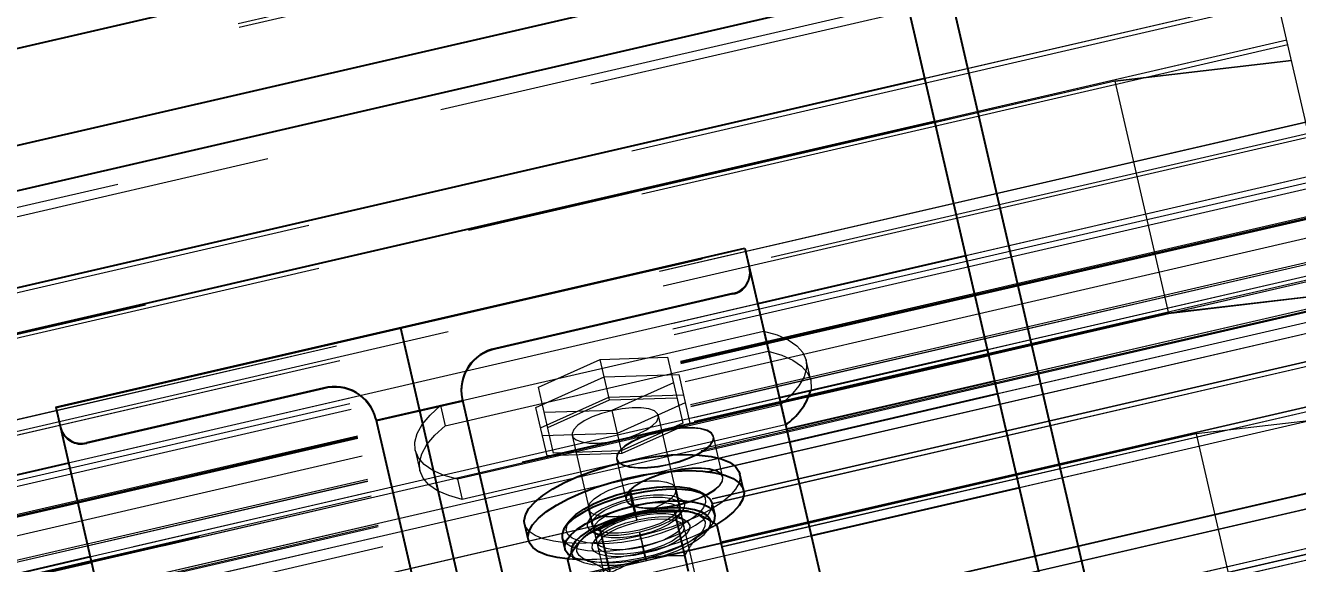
# Model space of a CAD drawing. Header units: millimetres. Extents: x 1293 to 41893, y 1011 to 26911.
# Drawn here: x 11891.5 to 12013.3, y 5493 to 5544.5 of the extents above; entities that cross this region are included whole.
import ezdxf

# ---------------------------------------------------------------- set-up
doc = ezdxf.new("R2010")
doc.units = ezdxf.units.MM
doc.header["$LTSCALE"] = 50
doc.linetypes.add('HIDDEN', pattern=[1.905, 1.27, -0.635])
doc.layers.add('CAPA_1', color=7, linetype='Continuous')
doc.styles.add('SLDTEXTSTYLE0', font='TXT', dxfattribs={"width": 0.75})
doc.dimstyles.new('SLDDIMSTYLE0', dxfattribs={"dimtxt": 100, "dimasz": 100, "dimexe": 0, "dimexo": 0.0625, "dimgap": 25, "dimtad": 2, "dimdec": 0, "dimlfac": 1.5, "dimrnd": 1e-09, "dimzin": 12, "dimdsep": 46, "dimtxsty": 'SLDTEXTSTYLE0', "dimsah": 1, "dimcen": 0.09, "dimadec": 0, "dimazin": 3, "dimtfac": 1, "dimtdec": 0, "dimtofl": 0, "dimtmove": 0, "dimatfit": 3, "dimfxl": 1, "dimfrac": 2, "dimtolj": 1, "dimtzin": 12, "dimarcsym": 0})
doc.dimstyles.new('SLDDIMSTYLE1', dxfattribs={"dimtxt": 100, "dimasz": 100, "dimexe": 0, "dimexo": 0.0625, "dimgap": 25, "dimtad": 2, "dimdec": 4, "dimlfac": 75, "dimzin": 12, "dimdsep": 46, "dimtxsty": 'SLDTEXTSTYLE0', "dimsah": 1, "dimcen": 0.09, "dimadec": 0, "dimazin": 3, "dimtfac": 1, "dimtdec": 0, "dimtofl": 0, "dimtmove": 0, "dimatfit": 3, "dimfxl": 1, "dimfrac": 2, "dimtolj": 1, "dimtzin": 12, "dimarcsym": 0})

# ---------------------------------------------------------------- blocks, each defined once
blk = doc.blocks.new('_D_3')
at = {"layer": 'CAPA_1', "transparency": 16777216}
blk.add_arc((9899.27, 4708.49), 5214.32, 0, 13, dxfattribs=at)
for points in [[(14979.94, 5881.46), (14986.48, 5780.49), (15016.52, 5787.13)], [(15113.58, 4708.49), (15128.01, 4808.64), (15097.24, 4808.34)]]:
    blk.add_solid(points, dxfattribs=at)
at = {"layer": 'CAPA_1', "transparency": 16777216, "insert": (15196.76, 5413.27), "char_height": 100, "attachment_point": 1, "rotation": 276.5, "style": 'SLDTEXTSTYLE0'}
blk.add_mtext('13°', dxfattribs=at)
blk = doc.blocks.new('_D_5')
at = {"layer": 'CAPA_1', "transparency": 16777216}
for p, q in [((11574.4, 7831.18), (17588.06, 7831.18)), ((17538.06, 7831.18), (17538.06, 4708.49)), ((16485.16, 4708.49), (17588.06, 4708.49))]:
    blk.add_line(p, q, dxfattribs=at)
for points in [[(17538.06, 7831.18), (17522.68, 7731.18), (17553.45, 7731.18)], [(17538.06, 4708.49), (17553.45, 4808.49), (17522.68, 4808.49)]]:
    blk.add_solid(points, dxfattribs=at)
at = {"layer": 'CAPA_1', "transparency": 16777216, "insert": (17409.15, 6122.06), "char_height": 100, "attachment_point": 1, "rotation": 90, "style": 'SLDTEXTSTYLE0'}
blk.add_mtext('4684', dxfattribs=at)

msp = doc.modelspace()

# ---------------------------------------------------------------- linework, layer by layer
at = {"color": 1, "linetype": 'HIDDEN', "lineweight": 18}
for p, q in [((16327.8123211, 6489.1646889), (11124.0071077, 5287.7715924)), ((11109.0187386, 5352.5451709), (13669.0136889, 5943.5665743)), ((12657.1684952, 5703.1216774), (11111.0164292, 5346.1643467)), ((12038.6105101, 5429.0074581), (12004.9315251, 5574.8871691)), ((12006.2981598, 5568.9676236), (11214.3301712, 5386.1274067)), ((11355.0211642, 5416.126116), (12004.6012074, 5566.0934856)), ((11355.104162, 5415.7666131), (12004.6842052, 5565.7339826)), ((12008.3369087, 5560.1368319), (11216.3689201, 5377.2966149)), ((12009.287593, 5556.018966), (11217.3196043, 5373.1787491)), ((11993.138929, 5550.6908802), (11234.1696065, 5375.4690056)), ((11993.1392495, 5550.6894916), (11234.1699271, 5375.467617)), ((12011.3263419, 5547.1881743), (11219.3583532, 5364.3479573)), ((12011.4279871, 5546.7479006), (11219.4599984, 5363.9076836)), ((12011.4283077, 5546.746512), (11219.460319, 5363.906295)), ((12011.3266625, 5547.1867857), (11977.619954, 5539.4049789)), ((12012.2770261, 5543.0703084), (11220.3090375, 5360.2300915)), ((12012.3786713, 5542.6300347), (11220.4106827, 5359.7898178)), ((12012.3789919, 5542.6286462), (11220.4110032, 5359.7884292)), ((12012.2773467, 5543.0689199), (11978.5706383, 5535.2871131)), ((11995.8008176, 5539.1609739), (12012.7229204, 5541.1389284)), ((12012.727888, 5541.1174113), (11995.8057852, 5539.1394568)), ((11995.8008176, 5539.1609739), (11236.8314951, 5363.9390993)), ((11995.8057852, 5539.1394568), (11236.8364627, 5363.9175822)), ((11995.8057852, 5539.1394568), (11995.8008176, 5539.1609739)), ((11995.8057852, 5539.1394568), (12000.9356124, 5516.9197338)), ((11220.4410265, 5350.9009234), (12021.8701485, 5535.9254151)), ((12014.0898757, 5535.2179943), (11222.121887, 5352.3777773)), ((12014.0948433, 5535.1964772), (11222.1268546, 5352.3562603)), ((12014.4174202, 5533.799243), (11222.4494316, 5350.959026)), ((12014.4177408, 5533.7978544), (11222.4497522, 5350.9576374)), ((12015.246785, 5530.2068697), (11223.2787963, 5347.3666528)), ((12015.3681045, 5529.6813771), (11223.4001158, 5346.8411602)), ((12015.3684251, 5529.6799886), (11223.4004364, 5346.8397716)), ((12015.2471055, 5530.2054812), (11981.5403971, 5522.4236744)), ((12015.4922949, 5529.1434495), (11223.5243062, 5346.3032325)), ((12015.4926154, 5529.1420609), (11223.5246268, 5346.301844)), ((12016.0809473, 5526.5937157), (11224.1129586, 5343.7534988)), ((12016.0812679, 5526.5923272), (11224.1132792, 5343.7521102)), ((12016.1053109, 5526.4881853), (11224.1373223, 5343.6479683)), ((12016.1056315, 5526.4867967), (11224.1376428, 5343.6465797)), ((12016.1286246, 5526.3872025), (11224.160636, 5343.5469856)), ((12016.1335922, 5526.3656855), (11224.1656036, 5343.5254685)), ((12016.5283785, 5524.6556781), (11224.5603899, 5341.8154611)), ((12016.5286991, 5524.6542895), (11224.5607105, 5341.8140725)), ((12017.0412972, 5522.4339835), (11225.0733085, 5339.5937665)), ((12017.0416177, 5522.4325949), (11225.0736291, 5339.5923779)), ((12017.0793088, 5522.2693367), (11225.1113202, 5339.4291197)), ((12017.0842765, 5522.2478196), (11225.1162878, 5339.4076027)), ((11894.4058321, 5507.855965), (11960.4031645, 5523.0926498)), ((12017.3231436, 5521.2131723), (11225.355155, 5338.3729553)), ((12017.4068534, 5520.8505854), (11225.4388647, 5338.0103684)), ((12017.407174, 5520.8491968), (11225.4391853, 5338.0089798)), ((12017.4465148, 5520.6787931), (11225.4785261, 5337.8385761)), ((12017.3234642, 5521.2117838), (11983.6167557, 5513.4299769)), ((12017.4468354, 5520.6774045), (11983.7401269, 5512.8955977)), ((11959.2389808, 5518.7408838), (11936.549098, 5513.5025116)), ((12017.8527476, 5518.9192053), (12000.9306448, 5516.9412508)), ((12000.9356124, 5516.9197338), (12017.8577152, 5518.8976882)), ((12018.0184071, 5518.2016553), (11226.0504185, 5335.3614383)), ((12018.0595308, 5518.0235288), (11226.0915422, 5335.1833119)), ((12018.0598514, 5518.0221403), (11226.0918627, 5335.1819233)), ((12018.0838945, 5517.9179984), (11226.1159058, 5335.0777814)), ((12018.084215, 5517.9166098), (11226.1162264, 5335.0763928)), ((11961.6194011, 5517.8245501), (11895.6220687, 5502.5878653)), ((12018.0187277, 5518.2002667), (11984.3120192, 5510.4184599)), ((12018.3002536, 5516.9808441), (11226.3322649, 5334.1406271)), ((12018.5313257, 5515.9799607), (11226.5633371, 5333.1397437)), ((12018.5316463, 5515.9785721), (11226.5636576, 5333.1383551)), ((12000.9306448, 5516.9412508), (11241.9613224, 5341.7193762)), ((12000.9356124, 5516.9197338), (11241.96629, 5341.6978592)), ((12018.3005741, 5516.9794556), (11984.5938657, 5509.1976487)), ((11931.2408402, 5508.0815139), (11962.1770897, 5515.2237099)), ((11962.1770897, 5515.2237099), (11962.624521, 5513.2856722)), ((12019.1180578, 5513.4385449), (11951.6412829, 5497.860304)), ((12019.1230254, 5513.4170279), (11951.792801, 5497.8726208)), ((12019.219703, 5512.9982713), (11227.2517143, 5330.1580543)), ((12019.2246706, 5512.9767542), (11227.2566819, 5330.1365372)), ((11931.6882714, 5506.1434762), (11962.624521, 5513.2856722)), ((11940.6064747, 5509.8570381), (11946.5116573, 5512.5072452)), ((11946.5116573, 5512.5072452), (11952.9809745, 5512.7139165)), ((11947.4065198, 5508.6311698), (11946.5116573, 5512.5072452)), ((11952.9809745, 5512.7139165), (11954.4399718, 5506.3943053)), ((11966.6866795, 5510.5085688), (11966.2392482, 5512.4466065)), ((11946.8998618, 5510.8257467), (11954.0483725, 5511.0541158)), ((11954.0483725, 5511.0541158), (11955.1191652, 5506.4160031)), ((11940.3747126, 5507.8973027), (11946.8998618, 5510.8257467)), ((11942.0654719, 5503.5374269), (11940.6064747, 5509.8570381)), ((11953.5451092, 5510.2703807), (11947.6399267, 5507.6201736)), ((12020.1703872, 5508.8804054), (11228.2023985, 5326.0401885)), ((12020.1753548, 5508.8588883), (11228.2073661, 5326.0186714)), ((11920.0497649, 5509.6933404), (11897.359882, 5504.4549682)), ((11963.6957598, 5508.8308526), (11897.6984274, 5493.5941679)), ((11966.5044291, 5508.9164233), (11897.8217985, 5493.0597887)), ((11933.3614782, 5508.4907014), (11925.1118116, 5506.5861158)), ((11940.8221438, 5505.959265), (11947.3472931, 5508.887709)), ((11941.5013372, 5505.9809627), (11947.4065198, 5508.6311698)), ((11947.3472931, 5508.887709), (11954.4958037, 5509.1160781)), ((11947.4065198, 5508.6311698), (11953.8758371, 5508.8378411)), ((12020.068742, 5509.3206791), (11951.8349241, 5493.567661)), ((12020.0737096, 5509.299162), (11951.9846005, 5493.5795526)), ((12020.3766122, 5507.9871467), (11228.4086236, 5325.1469297)), ((11931.2408402, 5508.0815139), (11931.6882714, 5506.1434762)), ((11963.8056063, 5508.1698295), (11932.8693568, 5501.0276335)), ((11941.4455053, 5503.2591899), (11940.3747126, 5507.8973027)), ((11947.6399267, 5507.6201736), (11941.1706094, 5507.4135023)), ((11947.6399267, 5507.6201736), (11948.5940159, 5503.487559)), ((11954.6717339, 5508.3540408), (11948.1465847, 5505.4255967)), ((11963.8056063, 5508.1698295), (11964.2530376, 5506.2317918)), ((12020.3769328, 5507.9857581), (11986.6702244, 5500.2039513)), ((12003.5925334, 5505.4113446), (12020.5146362, 5507.3892991)), ((12020.5242509, 5507.3476535), (12003.6021481, 5505.369699)), ((11964.2530376, 5506.2317918), (11933.316788, 5499.0895959)), ((11954.4399718, 5506.3943053), (11948.5347892, 5503.7440982)), ((11955.1191652, 5506.4160031), (11948.5940159, 5503.487559)), ((11956.1203539, 5489.7063164), (11952.0954878, 5507.1399268)), ((12003.6021481, 5505.369699), (11244.6328256, 5330.1478244)), ((11964.3910233, 5505.8193356), (11898.3936909, 5490.5826508)), ((11948.1465847, 5505.4255967), (11940.998074, 5505.1972276)), ((11943.8458212, 5505.2353412), (11947.8706873, 5487.8017308)), ((12003.5925334, 5505.4113446), (11952.531677, 5493.623017)), ((11958.2830222, 5501.2136823), (11957.3755833, 5505.1442316)), ((12003.6021481, 5505.369699), (12003.5925334, 5505.4113446)), ((12003.6021481, 5505.369699), (12008.7319754, 5483.1499759)), ((11964.6728697, 5504.5985244), (11898.6755373, 5489.3618397)), ((11928.8071982, 5503.8047369), (11929.2546295, 5501.8666992)), ((11948.5347892, 5503.7440982), (11942.0654719, 5503.5374269)), ((11948.5940159, 5503.487559), (11941.4455053, 5503.2591899)), ((11948.0947085, 5503.0015728), (11948.989571, 5499.1254974)), ((12021.8815916, 5501.468365), (11229.9136029, 5318.628148)), ((12021.8912062, 5501.4267194), (11229.9232175, 5318.5865024)), ((12022.2091361, 5500.0496137), (11230.2411475, 5317.2093967)), ((12022.2141037, 5500.0280966), (11230.2461151, 5317.1878796)), ((11932.8693568, 5501.0276335), (11933.316788, 5499.0895959)), ((11954.1607743, 5498.5705662), (11953.8028293, 5500.1209964)), ((11948.989571, 5499.1254974), (11949.0021473, 5499.0710235)), ((11945.3881694, 5498.1783191), (11945.7461144, 5496.6278889)), ((11950.0237021, 5497.1270196), (11949.8962566, 5497.6263207)), ((11949.9118651, 5497.6299614), (11949.9566158, 5497.4361247)), ((11950.0604893, 5497.1355648), (11949.944597, 5497.6375496)), ((11954.0574455, 5497.4912012), (11954.4406451, 5498.0223975)), ((11954.4754853, 5496.9815761), (11954.2231341, 5498.0746293)), ((12023.0385008, 5496.4572404), (11231.0705122, 5313.6170235)), ((11948.4130219, 5497.1150012), (11689.8605254, 5437.423454)), ((11948.3008868, 5497.0664488), (11690.0120436, 5437.4357708)), ((11939.2834162, 5496.7689258), (11939.2887876, 5496.7456595)), ((11950.0237021, 5497.1270196), (11949.9566158, 5497.4361247)), ((11954.6480861, 5497.1238722), (11954.0708074, 5497.4333246)), ((11956.8256536, 5496.1403501), (11957.2088532, 5496.6715464)), ((12023.0434684, 5496.4357233), (11989.33676, 5488.6539165)), ((12023.1598204, 5495.9317478), (11231.1918317, 5313.0915308)), ((12023.2840107, 5495.3938202), (11231.3160221, 5312.5536032)), ((12023.2889783, 5495.3723031), (11231.3209897, 5312.5320861)), ((12023.164788, 5495.9102307), (11737.2338964, 5429.897883)), ((11966.7492284, 5495.604827), (11900.751896, 5480.3681423)), ((11945.2601389, 5495.6909595), (11945.2570996, 5495.6887645)), ((11945.4103991, 5495.7637065), (11945.2783449, 5495.6602548)), ((11945.7348695, 5496.0125109), (11946.3121482, 5495.7030584)), ((11945.9074702, 5496.154807), (11946.1598214, 5495.0617538)), ((11946.32551, 5495.6451819), (11945.9423104, 5495.1139856)), ((11950.4269853, 5495.308785), (11950.2856561, 5495.9923722)), ((11950.3608621, 5495.6851416), (11950.2856561, 5495.9923722)), ((11950.9555221, 5493.2587521), (11950.3224662, 5496.0008183)), ((11950.3608621, 5495.6851416), (11950.6132133, 5494.5920884)), ((11950.4269853, 5495.308785), (11950.5754949, 5494.6469968)), ((11950.8278461, 5493.5539435), (11950.5754949, 5494.6469968)), ((11950.7617229, 5493.9303001), (11950.6132133, 5494.5920884)), ((11950.7617229, 5493.9303001), (11950.9030522, 5493.2467129)), ((11951.1322255, 5493.4054303), (11690.0541667, 5433.1308111)), ((11949.8745113, 5493.0924001), (11690.2038431, 5433.1427026)), ((11943.8389947, 5493.5848713), (11944.4162734, 5493.2754189)), ((11950.8278461, 5493.5539435), (11950.9030522, 5493.2467129))]:
    msp.add_line(p, q, dxfattribs=at)
at = {"color": 7, "linetype": 'Continuous', "lineweight": 25}
for p, q in [((12059.4303991, 5203.8639184), (11945.4551982, 5697.5447513)), ((12055.3055658, 5202.9116256), (11941.330365, 5696.5924585)), ((11972.5917719, 5561.1844283), (11675.3796435, 5492.5676018)), ((11974.6305209, 5552.3536365), (11675.3716269, 5483.264277)), ((11975.5812051, 5548.2357707), (11675.3678887, 5478.9260654)), ((11977.619954, 5539.4049789), (11681.9974515, 5471.1551465)), ((11978.5706383, 5535.2871131), (11685.7100791, 5467.6749255)), ((11894.3910641, 5507.9199324), (11960.3883964, 5523.1566171)), ((11960.3883964, 5523.1566171), (11984.4307998, 5419.0175272)), ((11981.5403971, 5522.4236744), (11961.6194011, 5517.8245501)), ((11959.2241422, 5518.8051571), (11936.5342593, 5513.5667849)), ((11927.3897303, 5515.5382747), (11944.1483444, 5442.9487419)), ((11983.6167557, 5513.4299769), (11963.6957598, 5508.8308526)), ((11983.7401269, 5512.8955977), (11966.5044291, 5508.9164233)), ((11920.0349262, 5509.7576137), (11897.3450433, 5504.5192415)), ((11984.3120192, 5510.4184599), (11964.3910233, 5505.8193356)), ((11933.3465655, 5508.5552951), (11925.096899, 5506.6507095)), ((11933.3042886, 5508.7384167), (11956.1089727, 5409.9604774)), ((11984.5938657, 5509.1976487), (11964.6728697, 5504.5985244)), ((11894.3910641, 5507.9199324), (11918.4334674, 5403.7808424)), ((11925.054622, 5506.8338311), (11947.8593062, 5408.0558918)), ((11895.6220687, 5502.5878653), (11738.8784043, 5466.400739)), ((11960.2655275, 5499.9799596), (11959.9075825, 5501.5303897)), ((11986.6702244, 5500.2039513), (11966.7492284, 5495.604827)), ((11949.3749962, 5499.8654504), (11949.4420825, 5499.5563453)), ((11949.3749962, 5499.8654504), (11949.5476352, 5499.1890917)), ((11949.9035003, 5497.8155588), (11949.4274335, 5499.8776309)), ((11949.6944337, 5498.463292), (11949.4420825, 5499.5563453)), ((11949.7042646, 5498.529178), (11949.5476352, 5499.1890917)), ((11956.5439608, 5499.5515118), (11955.9666821, 5499.8609642)), ((11957.4948633, 5497.6786544), (11957.2425121, 5498.7717076)), ((11949.6944337, 5498.463292), (11949.8510631, 5497.8033783)), ((11949.7042646, 5498.529178), (11949.9118651, 5497.6299614)), ((11949.8962566, 5497.6263207), (11949.8510631, 5497.8033783)), ((11949.944597, 5497.6375496), (11949.9035003, 5497.8155588)), ((11953.6390534, 5497.9337099), (11954.9537084, 5492.2393136)), ((11955.0119829, 5497.9408567), (11954.8909263, 5497.9618499)), ((11939.2887876, 5496.7456595), (11939.6413612, 5495.2184956)), ((11943.557302, 5496.996033), (11943.1741023, 5496.4648367)), ((11957.6993603, 5496.6423294), (11959.014094, 5490.9475919)), ((11942.8880923, 5495.4577287), (11943.1404435, 5494.3646754)), ((11945.3567018, 5495.7607007), (11945.2601389, 5495.6909595)), ((11946.4942134, 5496.2841936), (11947.8088684, 5490.5897973)), ((11897.6984274, 5493.5941679), (11740.954763, 5457.4070416)), ((11897.8217985, 5493.0597887), (11741.0781341, 5456.8726624)), ((11943.4109378, 5493.3435871), (11944.7256715, 5487.6488497))]:
    msp.add_line(p, q, dxfattribs=at)
at = {"color": 1, "linetype": 'HIDDEN', "lineweight": 18, "flags": 128}
for points in [[(11962.1770897, 5515.2237099), (11963.4706804, 5514.8479519), (11964.5377456, 5514.3746604), (11965.3624099, 5513.8108769), (11965.9324042, 5513.1649891), (11966.2392482, 5512.4466065), (11966.2783769, 5511.666417), (11966.0492079, 5510.8360279), (11965.555151, 5509.9677936), (11964.8035564, 5509.0746314), (11963.8056063, 5508.1698295)], [(11962.624521, 5513.2856722), (11963.9181116, 5512.9099142), (11964.9851769, 5512.4366227), (11965.8098412, 5511.8728392), (11966.3798355, 5511.2269514), (11966.6866795, 5510.5085688), (11966.7258081, 5509.7283793), (11966.6931755, 5509.5228606)], [(11932.8693568, 5501.0276335), (11931.5757661, 5501.4033915), (11930.5087009, 5501.876683), (11929.6840365, 5502.4404666), (11929.1140423, 5503.0863543), (11928.8071982, 5503.8047369), (11928.7680696, 5504.5849264), (11928.9972385, 5505.4153155), (11929.4912955, 5506.2835498), (11930.24289, 5507.176712), (11931.2408402, 5508.0815139)], [(11948.2963578, 5504.7768579), (11949.2740307, 5505.0457511), (11950.1759561, 5505.3810064), (11950.9497173, 5505.7631399), (11951.5503463, 5506.1699435), (11951.9429366, 5506.5777752), (11952.1046723, 5506.9629333), (11952.0261539, 5507.3030338), (11951.7119446, 5507.5783113), (11951.1803052, 5507.7727678), (11950.4621325, 5507.875102), (11949.5991641, 5507.8793667), (11948.6415527, 5507.7853141), (11947.6449512, 5507.5984101), (11946.6672783, 5507.3295169), (11945.7653529, 5506.9942617), (11944.9915917, 5506.6121281), (11944.3909627, 5506.2053246), (11943.9983724, 5505.7974929), (11943.8366367, 5505.4123348), (11943.9151551, 5505.0722342), (11944.2293644, 5504.7969567), (11944.7610038, 5504.6025003), (11945.4791765, 5504.500166), (11946.3421449, 5504.4959013), (11947.2997563, 5504.5899539), (11948.2963578, 5504.7768579)], [(11933.316788, 5499.0895959), (11932.0231974, 5499.4653538), (11930.9561321, 5499.9386453), (11930.1314678, 5500.5024289), (11929.5614735, 5501.1483166), (11929.2546295, 5501.8666992), (11929.2155009, 5502.6468887), (11929.4446698, 5503.4772778), (11929.9387268, 5504.3455121), (11930.6903213, 5505.2386743), (11931.6882714, 5506.1434762)], [(11957.3755833, 5505.1442316), (11957.1777026, 5505.4705393), (11956.7570535, 5505.7267635), (11956.1347292, 5505.9000563), (11955.3419356, 5505.9817279), (11954.4184266, 5505.9676831), (11953.410511, 5505.858626), (11952.3687297, 5505.6600253), (11951.345322, 5505.3818396), (11950.391606, 5505.0380183), (11949.5554048, 5504.645802), (11948.8786491, 5504.2248582), (11948.3952742, 5503.7962947), (11948.1295187, 5503.3816014), (11948.0947085, 5503.0015728), (11948.2925892, 5502.6752652), (11948.7132383, 5502.4190409), (11949.3355626, 5502.2457481), (11950.1283562, 5502.1640765), (11951.0518652, 5502.1781213), (11952.0597809, 5502.2871784), (11953.1015621, 5502.4857791), (11954.1249698, 5502.7639648), (11955.0786859, 5503.1077861), (11955.9148871, 5503.5000024), (11956.5916428, 5503.9209462), (11957.0750176, 5504.3495097), (11957.3407732, 5504.764203), (11957.3755833, 5505.1442316)], [(11957.388089, 5505.0900637), (11957.1902569, 5505.4161608), (11956.7696539, 5505.6721851), (11956.147371, 5505.8452985), (11955.354612, 5505.9268204), (11954.4311291, 5505.9126628), (11953.4232296, 5505.8035358), (11952.3814537, 5505.6049113), (11951.3580406, 5505.3267494), (11950.4043084, 5504.982998), (11949.5680812, 5504.5908945), (11948.8912909, 5504.1701004), (11948.4078746, 5503.7417163), (11948.1420729, 5503.3272229), (11948.1072141, 5502.9474049), (11948.3050463, 5502.6213077), (11948.7256492, 5502.3652834), (11949.3479321, 5502.19217), (11950.1406911, 5502.1106481), (11951.0641741, 5502.1248057), (11952.0720736, 5502.2339328), (11953.1138494, 5502.4325572), (11954.1372625, 5502.7107192), (11955.0909948, 5503.0544705), (11955.927222, 5503.4465741), (11956.6040123, 5503.8673681), (11957.0874285, 5504.2957523), (11957.3532302, 5504.7102456), (11957.388089, 5505.0900637)], [(11958.2704459, 5501.2681562), (11958.0725651, 5501.5944639), (11957.651916, 5501.8506881), (11957.0295917, 5502.0239809), (11956.2367981, 5502.1056526), (11955.3132892, 5502.0916077), (11954.3053735, 5501.9825506), (11953.2635922, 5501.7839499), (11952.2401845, 5501.5057642), (11951.2864685, 5501.1619429), (11950.4502673, 5500.7697267), (11949.7735116, 5500.3487828), (11949.2901367, 5499.9202193), (11949.0243812, 5499.505526), (11948.989571, 5499.1254974), (11949.1874517, 5498.7991898), (11949.6081008, 5498.5429655), (11950.2304251, 5498.3696727), (11951.0232188, 5498.2880011), (11951.9467277, 5498.3020459), (11952.9546434, 5498.411103), (11953.9964247, 5498.6097037), (11955.0198323, 5498.8878895), (11955.9735484, 5499.2317107), (11956.8097496, 5499.623927), (11957.4865053, 5500.0448708), (11957.9698801, 5500.4734344), (11958.2356357, 5500.8881276), (11958.2704459, 5501.2681562)], [(11958.2830222, 5501.2136823), (11958.08519, 5501.5397795), (11957.6645871, 5501.7958038), (11957.0423042, 5501.9689172), (11956.2495451, 5502.050439), (11955.3260622, 5502.0362815), (11954.3181627, 5501.9271544), (11953.2763869, 5501.72853), (11952.2529738, 5501.450368), (11951.2992415, 5501.1066167), (11950.4630143, 5500.7145131), (11949.786224, 5500.2937191), (11949.3028078, 5499.8653349), (11949.0370061, 5499.4508416), (11949.0021473, 5499.0710235), (11949.1999794, 5498.7449264), (11949.6205823, 5498.4889021), (11950.2428653, 5498.3157886), (11951.0356243, 5498.2342668), (11951.9591072, 5498.2484244), (11952.9670067, 5498.3575514), (11954.0087825, 5498.5561759), (11955.0321957, 5498.8343378), (11955.9859279, 5499.1780892), (11956.8221551, 5499.5701927), (11957.4989454, 5499.9909867), (11957.9823617, 5500.4193709), (11958.2481634, 5500.8338643), (11958.2830222, 5501.2136823)], [(11959.9075825, 5501.5303897), (11959.9395974, 5501.2601642), (11959.8302266, 5500.6858818), (11959.4922288, 5500.0772827), (11958.9331545, 5499.4479621), (11958.1654924, 5498.8119777), (11957.2063908, 5498.1835367), (11956.0772744, 5497.5766771), (11954.8033659, 5497.0049554), (11953.4131223, 5496.4811427), (11951.9375993, 5496.0169403), (11950.4097576, 5495.6227176)], [(11949.9277167, 5497.7106662), (11948.9111831, 5497.5200241), (11947.9344195, 5497.4240904), (11947.0541918, 5497.4284404), (11946.3216557, 5497.5328213), (11945.7793834, 5497.7311669), (11945.45889, 5498.01195), (11945.3788012, 5498.3588525), (11945.5437716, 5498.7517138), (11945.9442137, 5499.1677021), (11946.5568552, 5499.5826418), (11947.3460917, 5499.9724179), (11948.2660556, 5500.3143783), (11949.263282, 5500.5886493), (11950.2798155, 5500.7792914), (11951.2565792, 5500.8752251), (11952.1368069, 5500.8708751), (11952.869343, 5500.7664942), (11953.4116153, 5500.5681486), (11953.7321087, 5500.2873655), (11953.8121975, 5499.940463), (11953.6472271, 5499.5476017), (11953.246785, 5499.1316134), (11952.6341434, 5498.7166737), (11951.8449069, 5498.3268976), (11950.9249431, 5497.9849372), (11949.9277167, 5497.7106662)], [(11942.8880923, 5495.4577287), (11942.9260625, 5495.3353862), (11943.2063465, 5494.9416873), (11943.7065322, 5494.6176571), (11944.4105835, 5494.3736839), (11945.2959281, 5494.2175897), (11946.3341813, 5494.154379), (11947.4920563, 5494.1860784), (11948.7324308, 5494.3116715), (11950.015538, 5494.5271317), (11951.3002406, 5494.8255514), (11952.5453504, 5495.197363), (11953.7109486, 5495.630646), (11954.7596654, 5496.1115091), (11955.6578784, 5496.6245356), (11956.3767905, 5497.1532777), (11956.8933528, 5497.6807835), (11957.1910043, 5498.190141), (11957.260202, 5498.6650198), (11957.2425121, 5498.7717076)], [(11955.9666821, 5499.8609642), (11956.2997722, 5499.6340717), (11956.5808561, 5499.2480508), (11956.6230061, 5498.802586), (11956.4247028, 5498.3137373), (11955.9930955, 5497.7991288), (11955.3437445, 5497.2773134), (11954.5000606, 5496.7671037), (11953.4924605, 5496.2868941), (11952.3572706, 5495.8539972), (11951.135417, 5495.4840199), (11949.8709506, 5495.1903009), (11948.6094583, 5494.9834293), (11947.3964198, 5494.8708634), (11946.2755681, 5494.8566614), (11945.2873124, 5494.9413353), (11944.4672818, 5495.1218325), (11943.8450401, 5495.3916456), (11943.4430208, 5495.7410473), (11943.2757176, 5496.1574407), (11943.349162, 5496.6258139), (11943.557302, 5496.996033)], [(11949.5476352, 5499.1890917), (11948.5198063, 5498.9067475), (11947.5636866, 5498.5590024), (11946.7271005, 5498.1632502), (11946.0518932, 5497.7392861), (11945.5718379, 5497.3083164), (11945.3109467, 5496.8918978), (11945.282269, 5496.5108592), (11945.4872393, 5496.1842598), (11945.9156052, 5495.9284359), (11946.5459401, 5495.7561834), (11947.3467153, 5495.6761183), (11948.2778768, 5495.6922455), (11949.2928486, 5495.8037581), (11950.3408628, 5496.0050786), (11951.3694988, 5496.2861369), (11952.3273049, 5496.6328748), (11953.1663727, 5497.0279489), (11953.8447327, 5497.4515977), (11954.328454, 5497.8826309), (11954.5933412, 5498.2994886), (11954.626145, 5498.6813197), (11954.4252245, 5499.0090257), (11954.0006295, 5499.2662148), (11953.3735981, 5499.4400226), (11952.5754936, 5499.5217556), (11951.6462365, 5499.5073255), (11950.6323076, 5499.397454), (11949.5844225, 5499.1976369)], [(11950.2856617, 5496.160236), (11949.2691281, 5495.9695939), (11948.2923645, 5495.8736602), (11947.4121368, 5495.8780103), (11946.6796007, 5495.9823912), (11946.1373284, 5496.1807367), (11945.816835, 5496.4615198), (11945.7367462, 5496.8084224), (11945.9017166, 5497.2012836), (11946.3021587, 5497.6172719), (11946.9148002, 5498.0322116), (11947.7040367, 5498.4219878), (11948.6240006, 5498.7639481), (11949.621227, 5499.0382192), (11950.6377606, 5499.2288613), (11951.6145242, 5499.3247949), (11952.4947519, 5499.3204449), (11953.227288, 5499.216064), (11953.7695603, 5499.0177185), (11954.0900537, 5498.7369354), (11954.1701425, 5498.3900328), (11954.0051721, 5497.9971716), (11953.60473, 5497.5811832), (11952.9920884, 5497.1662436), (11952.2028519, 5496.7764674), (11951.2828881, 5496.434507), (11950.2856617, 5496.160236)], [(11949.7369932, 5498.5367804), (11950.7403212, 5498.7250004), (11951.7045172, 5498.8198699), (11952.5736855, 5498.8158892), (11953.2974391, 5498.713289), (11953.8338209, 5498.5180173), (11954.1517359, 5498.2413942), (11954.2327543, 5497.8994561), (11954.0721792, 5497.5120255), (11953.6793194, 5497.1015624), (11953.0769496, 5496.6918619), (11952.2999901, 5496.3066751), (11951.3934824, 5495.9683317), (11950.4099781, 5495.6964461), (11949.4064924, 5495.5067799), (11948.4411989, 5495.4103282), (11947.5700571, 5495.4126826), (11946.8435684, 5495.5137065), (11946.3038484, 5495.7075435), (11945.9821856, 5495.9829565), (11945.8972271, 5496.3239795), (11946.0538983, 5496.7108427), (11946.4431165, 5497.1211192), (11947.0423182, 5497.5310247), (11947.8167669, 5497.9167962), (11948.7215666, 5498.25607), (11949.7042646, 5498.529178)], [(11949.9566158, 5497.4361247), (11948.9739178, 5497.1630168), (11948.0691181, 5496.8237429), (11947.2946695, 5496.4379714), (11946.6954677, 5496.028066), (11946.3062495, 5495.6177895), (11946.1495784, 5495.2309262), (11946.2345368, 5494.8899033), (11946.5561997, 5494.6144903), (11947.0959196, 5494.4206533), (11947.8224083, 5494.3196293), (11948.6935501, 5494.3172749), (11949.6588436, 5494.4137266), (11950.6623293, 5494.6033929), (11951.6458336, 5494.8752785), (11952.5523414, 5495.2136218), (11953.3293009, 5495.5988087), (11953.9316706, 5496.0085091), (11954.3245304, 5496.4189722), (11954.4851055, 5496.8064028), (11954.4040871, 5497.148341), (11954.0861721, 5497.424964), (11953.5497903, 5497.6202357), (11952.8260368, 5497.7228359), (11951.9568685, 5497.7268166), (11950.9926724, 5497.6319471), (11949.9893444, 5497.4437272)], [(11954.8909263, 5497.9618499), (11955.2662798, 5497.8829247), (11955.9176174, 5497.6508126), (11956.3580502, 5497.3374737), (11956.5706526, 5496.9549497), (11956.5472544, 5496.5179406), (11956.2887547, 5496.0432405), (11955.8050876, 5495.5490919), (11955.11484, 5495.0544845), (11954.244538, 5494.5784259), (11953.2276266, 5494.1392108), (11952.1031851, 5493.7537178), (11950.9144254, 5493.4367614)], [(11950.4097576, 5495.6227176), (11948.8637268, 5495.3072809), (11947.3340425, 5495.0776766), (11945.8548755, 5494.9390336), (11944.4592678, 5494.8944489), (11943.1783951, 5494.9449187), (11942.0408698, 5495.0893153), (11941.0721025, 5495.3244133), (11940.2937338, 5495.6449609), (11939.7231511, 5496.0437977), (11939.3731004, 5496.5120142), (11939.2834162, 5496.7689258)], [(11943.7639151, 5494.0174572), (11943.9190877, 5493.6789752), (11944.321107, 5493.3295735), (11944.9433486, 5493.0597604), (11945.7633793, 5492.8792632), (11946.7516349, 5492.7945893), (11947.8724867, 5492.8087913), (11949.0855252, 5492.9213572), (11950.3470175, 5493.1282288), (11951.6114839, 5493.4219478), (11952.8333374, 5493.7919251), (11953.9685274, 5494.224822), (11954.9761275, 5494.7050316), (11955.8198114, 5495.2152413), (11956.4691623, 5495.7370567), (11956.9007697, 5496.2516652), (11957.099073, 5496.7405139), (11957.0814956, 5497.1126175)], [(11957.3612973, 5496.9151908), (11957.1457041, 5496.5877303), (11956.6291417, 5496.0602244), (11955.9102296, 5495.5314824), (11955.0120166, 5495.0184558), (11953.9632998, 5494.5375927), (11952.7977016, 5494.1043097), (11951.5525918, 5493.7324981), (11950.2678892, 5493.4340785), (11948.9847821, 5493.2186182), (11947.7444075, 5493.0930251), (11946.5865325, 5493.0613257), (11945.5482793, 5493.1245364), (11945.3090887, 5493.1553315)], [(11950.0604893, 5497.1355648), (11951.1083744, 5497.3353819), (11952.1223034, 5497.4452534), (11953.0515604, 5497.4596835), (11953.8496649, 5497.3779505), (11954.4766964, 5497.2041426), (11954.9012913, 5496.9469536), (11955.1022118, 5496.6192476), (11955.0694081, 5496.2374164), (11954.8045208, 5495.8205588), (11954.3207996, 5495.3895256), (11953.6424396, 5494.9658768), (11952.8033718, 5494.5708027), (11951.8455656, 5494.2240648), (11950.8169297, 5493.9430064), (11949.7689155, 5493.741686), (11948.7539436, 5493.6301734), (11947.8227822, 5493.6140462), (11947.0220069, 5493.6941113), (11946.391672, 5493.8663638), (11945.9633062, 5494.1221877), (11945.7583359, 5494.4487871), (11945.7870136, 5494.8298257), (11946.0479048, 5495.2462443), (11946.52796, 5495.677214), (11947.2031673, 5496.1011781), (11948.0397535, 5496.4969303), (11948.9958731, 5496.8446754), (11950.0237021, 5497.1270196)], [(11950.7552145, 5494.1263794), (11949.758613, 5493.9394754), (11948.8010016, 5493.8454228), (11947.9380332, 5493.8496875), (11947.2198605, 5493.9520217), (11946.6882211, 5494.1464782), (11946.3740118, 5494.4217557), (11946.2954934, 5494.7618562), (11946.4572291, 5495.1470143), (11946.8498194, 5495.554846), (11947.4504484, 5495.9616496), (11948.2242096, 5496.3437831), (11949.126135, 5496.6790384), (11950.1038079, 5496.9479316), (11951.1004094, 5497.1348355), (11952.0580208, 5497.2288882), (11952.9209892, 5497.2246235), (11953.6391619, 5497.1222892), (11954.1708013, 5496.9278328), (11954.4850106, 5496.6525553), (11954.563529, 5496.3124547), (11954.4017933, 5495.9272966), (11954.009203, 5495.5194649), (11953.408574, 5495.1126614), (11952.6348128, 5494.7305278), (11951.7328874, 5494.3952726), (11950.7552145, 5494.1263794)], [(11950.9144254, 5493.4367614), (11949.7070306, 5493.200522), (11948.5274004, 5493.054078), (11947.4208672, 5493.0030574), (11946.4299546, 5493.0494207), (11945.5927426, 5493.1913863), (11944.941405, 5493.4234984), (11944.5009722, 5493.7368372), (11944.2883698, 5494.1193613), (11944.311768, 5494.5563704), (11944.5702677, 5495.0310704), (11945.0539348, 5495.5252191), (11945.3567018, 5495.7607007)], [(11944.5870941, 5493.300337), (11943.9588835, 5493.5246038), (11943.5764569, 5493.7509102)]]:
    msp.add_lwpolyline(points, dxfattribs=at)
at = {"color": 7, "linetype": 'Continuous', "lineweight": 25, "flags": 128}
for points in [[(11939.2834162, 5496.7689258), (11939.2514012, 5497.0391513), (11939.3607721, 5497.6134337), (11939.6987698, 5498.2220328), (11940.2578442, 5498.8513535), (11941.0255063, 5499.4873378), (11941.9846079, 5500.1157788), (11943.1137243, 5500.7226384), (11944.3876328, 5501.2943601), (11945.7778764, 5501.8181728), (11947.2533994, 5502.2823752), (11948.781241, 5502.6765979), (11950.3272719, 5502.9920346), (11951.8569561, 5503.2216389), (11953.3361232, 5503.3602819), (11954.7317309, 5503.4048666), (11956.0126036, 5503.3543968), (11957.1501289, 5503.2100002), (11958.1188962, 5502.9749022), (11958.8972649, 5502.6543546), (11959.4678476, 5502.2555178), (11959.8178983, 5501.7873013), (11959.9075825, 5501.5303897)], [(11943.4074128, 5493.4054809), (11942.3988148, 5493.5388851), (11941.4300475, 5493.7739831), (11940.6516788, 5494.0945307), (11940.0810961, 5494.4933675), (11939.7310454, 5494.961584), (11939.6093462, 5495.4887212), (11939.7187171, 5496.0630035), (11940.0567149, 5496.6716026), (11940.6157892, 5497.3009233), (11941.3834513, 5497.9369076), (11942.3425529, 5498.5653487), (11943.4716693, 5499.1722082), (11944.7455778, 5499.74393), (11946.1358214, 5500.2677426), (11947.6113444, 5500.7319451), (11949.139186, 5501.1261678), (11950.6852169, 5501.4416044), (11952.2149011, 5501.6712088), (11953.6940682, 5501.8098518), (11955.0896759, 5501.8544364), (11956.3705486, 5501.8039667), (11957.5080739, 5501.65957), (11958.4768412, 5501.4244721), (11959.2552099, 5501.1039244), (11959.8257926, 5500.7050877), (11960.1758433, 5500.2368711), (11960.2975425, 5499.709734), (11960.1881716, 5499.1354516), (11959.8501738, 5498.5268526), (11959.2910995, 5497.8975319), (11958.5234374, 5497.2615476), (11957.6784143, 5496.7013287)], [(11949.4274335, 5499.8776309), (11950.6960718, 5500.1272592), (11951.9379366, 5500.285746), (11953.1082559, 5500.3473775), (11954.1648368, 5500.3099317), (11955.0695871, 5500.1747587), (11955.7898884, 5499.9467317), (11955.9666821, 5499.8609642)], [(11957.2425121, 5498.7717076), (11957.0987273, 5499.0901952), (11956.7117573, 5499.4520357), (11956.1116984, 5499.7389406), (11955.3177889, 5499.9417115), (11954.3554818, 5500.0538475), (11953.2556293, 5500.0717534), (11952.0534932, 5499.9948552), (11950.7876147, 5499.8256183), (11949.4985784, 5499.5694685)], [(11949.4420825, 5499.5563453), (11948.1729568, 5499.2182674), (11946.9645007, 5498.8127486), (11945.855458, 5498.3527901), (11944.8813851, 5497.8531383), (11944.0735113, 5497.3298124), (11943.4577375, 5496.7995904), (11943.0538058, 5496.2794717), (11942.8746664, 5495.7861313), (11942.8880923, 5495.4577287)], [(11943.557302, 5496.996033), (11943.6607064, 5497.1292809), (11944.1991187, 5497.6496906), (11944.944988, 5498.168281), (11945.8714238, 5498.6663557), (11946.9450261, 5499.125958), (11948.127089, 5499.530518), (11949.3749962, 5499.8654504)], [(11949.7509296, 5498.4764153), (11951.0399659, 5498.7325651), (11952.3058444, 5498.901802), (11953.5079805, 5498.9787001), (11954.607833, 5498.9607942), (11955.5701401, 5498.8486582), (11956.3640497, 5498.6458873), (11956.9641085, 5498.3589824), (11957.3510785, 5497.9971419), (11957.5125532, 5497.5719666), (11957.4433555, 5497.0970877), (11957.3612973, 5496.9151908)], [(11943.5764569, 5493.7509102), (11943.4586977, 5493.8486341), (11943.1784138, 5494.2423329), (11943.1270176, 5494.693078), (11943.306157, 5495.1864184), (11943.7100888, 5495.7065372), (11944.3258625, 5496.2367591), (11945.1337363, 5496.7600851), (11946.1078092, 5497.2597368), (11947.216852, 5497.7196954), (11948.425308, 5498.1252141), (11949.6944337, 5498.463292)], [(11949.8510631, 5497.8033783), (11948.6031558, 5497.4684459), (11947.421093, 5497.0638859), (11946.3474907, 5496.6042836), (11945.4210548, 5496.1062089), (11944.6751856, 5495.5876185), (11944.1367732, 5495.0672088), (11943.8252289, 5494.5637418), (11943.7517844, 5494.0953686), (11943.7639151, 5494.0174572)], [(11957.0814956, 5497.1126175), (11957.0569229, 5497.1859787), (11956.7758391, 5497.5719996), (11956.2659553, 5497.8846596), (11955.5456539, 5498.1126866), (11954.6409036, 5498.2478596), (11953.5843227, 5498.2853054), (11952.4140035, 5498.2236739), (11951.1721387, 5498.0651871), (11949.9035003, 5497.8155588)]]:
    msp.add_lwpolyline(points, dxfattribs=at)
at = {"color": 7, "linetype": 'Continuous', "lineweight": 25}
for centre, radius, start, end in [((11958.82285, 5520.8180787), 2.0525323, 281.274564585, 11.163793202), ((11937.3381299, 5509.5344901), 4.1116431, 101.274564585, 191.163793202), ((11921.0800538, 5505.7810175), 4.1116431, 14.836206798, 104.725435415), ((11960.7653642, 5511.367846), 6.2082943, 304.178738659, 342.711650693), ((11896.8233157, 5506.5043584), 2.0525323, 194.836206798, 284.725435415), ((11953.2078965, 5483.5026466), 14.5568248, 83.360733127, 122.639266873)]:
    msp.add_arc(centre, radius, start, end, dxfattribs=at)
at = {"color": 1, "linetype": 'HIDDEN', "lineweight": 18}
for centre, radius, start, end in [((11958.8376004, 5520.7538601), 2.0526032, 281.276681068, 11.166190453), ((11937.3531453, 5509.4701072), 4.1117852, 101.276681068, 191.166190453), ((11921.0947816, 5505.7165682), 4.1117852, 14.833809547, 104.723318932), ((11896.8382096, 5506.4401729), 2.0526032, 194.833809547, 284.723318932), ((11945.9071036, 5517.2461704), 23.6781392, 281.845768301, 299.81085342), ((11944.9769209, 5517.0363436), 23.6829269, 266.200125602, 284.153050852)]:
    msp.add_arc(centre, radius, start, end, dxfattribs=at)
at = {"color": 7, "linetype": 'Continuous', "lineweight": 25}
for points, knots in [([(11946.4942134, 5496.2841936), (11947.3107242, 5496.6824135), (11948.6836011, 5497.3519783), (11950.8044551, 5497.8399441), (11952.3741582, 5497.964046), (11953.3229007, 5497.9412922), (11953.6390534, 5497.9337099)], [0, 0, 0, 0, 0.3661794341, 0.6156922034, 0.8719357593, 1, 1, 1, 1]), ([(11953.6390534, 5497.9337099), (11953.9568484, 5497.9716065), (11954.5993295, 5498.0482215), (11955.6293344, 5497.8233959), (11956.6759868, 5497.3396399), (11957.3561584, 5496.8761817), (11957.6993603, 5496.6423294)], [0, 0, 0, 0, 0.2646176718, 0.5349733347, 0.76535622725, 1, 1, 1, 1]), ([(11943.4109378, 5493.3435871), (11943.6439207, 5493.7487984), (11944.1149389, 5494.5680087), (11944.8909237, 5495.4434172), (11945.6947736, 5496.0113973), (11946.2261108, 5496.1927078), (11946.4942134, 5496.2841936)], [0, 0, 0, 0, 0.2646061211, 0.5349506065, 0.7653448938, 1, 1, 1, 1])]:
    msp.add_open_spline(points, degree=3, knots=knots, dxfattribs=at)
at = {"color": 1, "linetype": 'HIDDEN', "lineweight": 18}
for points, knots in [([(11955.5536717, 5497.7886246), (11955.5039075, 5497.8108974), (11955.3098842, 5497.897736), (11955.1343322, 5497.9075899), (11955.0038068, 5497.9149165)], [0, 0, 0, 0, 0.2564853497, 1, 1, 1, 1]), ([(11957.6993603, 5496.6423294), (11957.3971309, 5496.5370576), (11956.7861179, 5496.3242312), (11955.9589427, 5495.6705528), (11955.2302936, 5494.7768422), (11954.82212, 5494.0620515), (11954.6161634, 5493.7013817)], [0, 0, 0, 0, 0.2646061211, 0.5349506065, 0.7653448938, 1, 1, 1, 1]), ([(11947.4713234, 5492.0518654), (11947.0842684, 5492.313967), (11946.3017653, 5492.8438537), (11945.2205282, 5493.2905907), (11944.2490379, 5493.4487835), (11943.6920058, 5493.3788661), (11943.4109378, 5493.3435871)], [0, 0, 0, 0, 0.2646176718, 0.5349733347, 0.7653562273, 1, 1, 1, 1]), ([(11954.6161634, 5493.7013817), (11954.3000054, 5493.7089649), (11953.3670875, 5493.7313415), (11951.7976823, 5493.6099039), (11949.6750127, 5493.1265811), (11948.2878355, 5492.4500696), (11947.4713234, 5492.0518654)], [0, 0, 0, 0, 0.1280647744, 0.377893031, 0.6338190398, 1, 1, 1, 1])]:
    msp.add_open_spline(points, degree=3, knots=knots, dxfattribs=at)

# ---------------------------------------------------------------- dimensions: what is measured, and where the dimension line sits
at = {"layer": 'CAPA_1'}
dim = msp.add_linear_dim(base=(17538.0605071, 4708.4929069), p1=(11510.8968592, 7831.1769069), p2=(16421.6646746, 4708.4929069), angle=90, dimstyle='SLDDIMSTYLE0', dxfattribs=at)
dim.commit()
dim.dimension.update_dxf_attribs({"geometry": '_D_5', "text_midpoint": (17538.0605071, 6269.8349069), "dimtype": 160})
dim = msp.add_angular_dim_2l(base=(15080.062669, 5298.7701303), line1=((16421.6646746, 4708.4929069), (6449.8953906, 4708.4929069)), line2=((16705.6180701, 6279.8631045), (11026.6060803, 4968.759879)), dimstyle='SLDDIMSTYLE1', dxfattribs=at)
dim.commit()
dim.dimension.update_dxf_attribs({"geometry": '_D_3', "text_midpoint": (15080.062669, 5298.7701303), "dimtype": 162})

doc.saveas('drawing.dxf')
